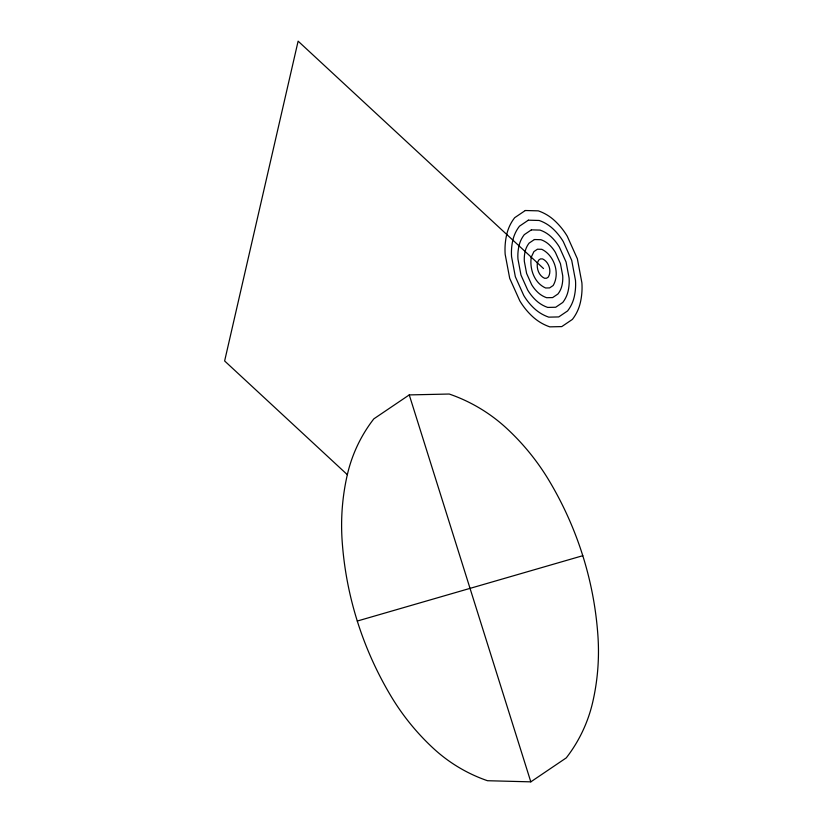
<?xml version="1.0" encoding="UTF-8"?>
<svg xmlns="http://www.w3.org/2000/svg" width="823" height="823" viewBox="0 0 823 823"><rect width="100%" height="100%" fill="white"/><g stroke="black" fill="none" stroke-linecap="round" stroke-linejoin="round"><path stroke-width="1.23" d="M409.257 394.906L373.817 418.866A149.817 146.484 24.9 0 0 347.337 474.676A234.627 229.422 24.9 0 0 342.131 540.69A354.466 346.586 24.9 0 0 390.935 696.052A234.627 229.422 24.9 0 0 433.289 748.282A149.817 146.484 24.9 0 0 487.483 780.718L530.814 781.85L566.265 757.88A149.817 146.484 24.9 0 0 592.735 702.081A234.627 229.422 24.9 0 0 597.94 636.066A354.466 346.586 24.9 0 0 549.136 480.694A234.627 229.422 24.9 0 0 506.783 428.464A159.076 155.537 24.9 0 0 449.235 394.032L409.257 394.906L530.814 781.85M357.285 621.046L582.787 555.7M543.53 268.555L298.121 41.15L224.628 360.968L347.337 474.676M531.257 257.188C529.477 268.884 534.22 282.917 545.608 287.988L549.61 287.906L553.159 285.509C560.268 273.431 554.311 255.336 541.791 249.318L537.45 249.204L533.911 251.601L531.257 257.188M537.398 262.866C536.503 268.72 538.88 275.736 544.569 278.277L546.575 278.225L548.344 277.032C551.894 270.993 548.92 261.94 542.655 258.936L540.495 258.885L538.715 260.078L537.398 262.866M525.3 210.513L514.663 217.704A44.946 43.948 24.9 0 0 506.721 234.442A70.387 68.823 24.9 0 0 505.157 254.245L509.704 278.359L519.807 300.858A70.387 68.823 24.9 0 0 532.512 316.526A47.724 46.664 24.9 0 0 549.774 326.854L561.77 326.597L572.397 319.406A44.946 43.948 24.9 0 0 580.338 302.669A70.387 68.823 24.9 0 0 581.902 282.865L577.355 258.751L567.263 236.252A70.387 68.823 24.9 0 0 554.558 220.585A44.946 43.948 24.9 0 0 538.293 210.853L525.3 210.513M528.335 220.183L519.478 226.181A37.457 36.623 24.9 0 0 512.852 240.131A58.659 57.353 24.9 0 0 511.556 256.632L515.342 276.723L523.757 295.478A58.659 57.353 24.9 0 0 534.343 308.532A39.771 38.887 24.9 0 0 548.735 317.143L558.724 316.927L567.592 310.929A37.457 36.623 24.9 0 0 574.207 296.98A58.659 57.353 24.9 0 0 575.503 280.478L571.718 260.387L563.302 241.633A58.659 57.353 24.9 0 0 552.717 228.578A37.457 36.623 24.9 0 0 539.168 220.471L528.335 220.183M531.38 229.864L524.282 234.658A29.967 29.299 24.9 0 0 518.994 245.81A46.921 45.882 24.9 0 0 517.945 259.019L520.98 275.088L527.708 290.087A46.921 45.882 24.9 0 0 536.185 300.539A31.819 31.109 24.9 0 0 547.696 307.421L555.69 307.246L562.778 302.453A29.967 29.299 24.9 0 0 568.076 291.291A46.921 45.882 24.9 0 0 569.115 278.092L566.08 262.023L559.352 247.023A46.921 45.882 24.9 0 0 550.885 236.571A29.967 29.299 24.9 0 0 540.042 230.09L531.38 229.864M534.415 239.534L529.096 243.124A22.468 21.974 24.9 0 0 525.125 251.499A35.194 34.412 24.9 0 0 524.344 261.405L526.617 273.452L531.668 284.707A35.194 34.412 24.9 0 0 538.016 292.546A23.857 23.332 24.9 0 0 546.647 297.71L552.645 297.576L557.963 293.986A22.468 21.974 24.9 0 0 561.934 285.612A35.194 34.412 24.9 0 0 562.716 275.705L560.442 263.658L555.391 252.404A35.194 34.412 24.9 0 0 549.044 244.565A22.468 21.974 24.9 0 0 540.917 239.709L534.415 239.534"/></g></svg>
